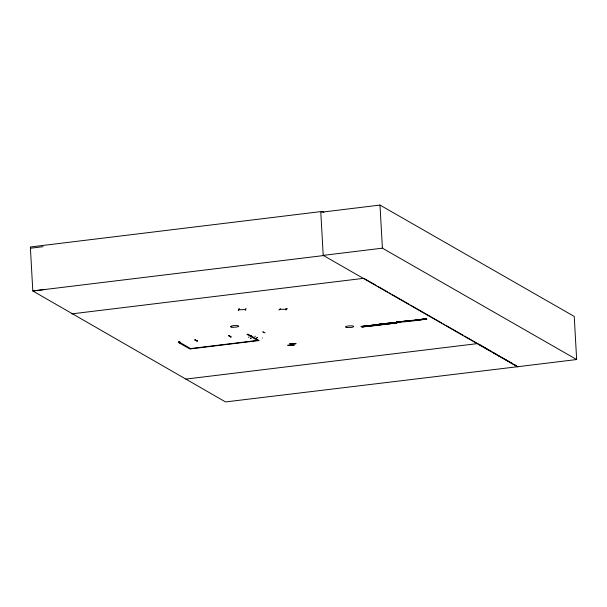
<?xml version="1.0" encoding="UTF-8"?>
<svg xmlns="http://www.w3.org/2000/svg" width="607" height="607" viewBox="0 0 607 607"><rect width="100%" height="100%" fill="white"/><g stroke="black" fill="none" stroke-linecap="round" stroke-linejoin="round"><path stroke-width="0.91" d="M294.129 345.193L287.68 345.277L294.129 345.155M178.223 341.953L180.446 343.137L178.352 341.908M248.969 337.158L248.422 337.226M251.078 338.182L250.41 338.365L250.987 338.137M361.119 326.452L378.487 324.624M361.317 326.566L378.495 324.601M361.909 326.938L379.292 325.086L361.893 326.923L379.018 324.798M361.112 326.46L378.343 324.502M379.125 324.29L396.272 322.438L378.935 324.176M397.054 322.939L379.876 324.889M396.447 322.036L413.648 320.246M396.735 322.734L379.663 324.76M397.236 322.522L414.558 320.784M414.831 320.132L426.311 318.842L414.847 320.155M426.751 319.123L415.461 320.519M194.855 339.935L196.888 341.126M231.077 336.976L228.816 335.504M229.074 335.496L228.816 335.815M229.082 335.77L230.819 337.044M278.909 310.018L280.426 308.576M238.93 309.039L238.331 310.45L239.241 308.697M238.642 310.352L238.93 309.054M291.299 345.095L290.829 345.216L292.749 343.941M287.278 308.538L286.064 309.98M291.125 345.201L292.824 343.828M295.92 343.828L289.554 343.797L296.004 343.706M262.323 338L262.163 337.94M179.384 342.515L179.74 341.893M196.88 340.421L196.129 340.466M245.539 309.547L239.12 309.767M279.994 309.358L286.405 309.267C286.732 308.303 285.594 309.616 285.874 308.622M196.873 340.474L196.251 340.542M229.765 336.468L229.294 336.536M230.129 336.392L230.842 336.377L230.243 336.377M179.755 342.53L179.619 341.847M263.681 332.302L263.081 332.386M379.99 205.075L320.8 212.283L323.212 255.38L517.46 366.742L576.65 359.534L574.237 316.437L379.99 205.075L382.402 248.172L576.65 359.534M30.418 248.24L43.089 246.677M45.479 289.418L32.808 290.973L30.35 246.981L322.279 211.433L323.872 212.344M323.212 255.38L382.402 248.172M324.737 255.426L32.808 290.973L225.508 401.925L517.46 366.742M71.892 313.857L363.821 278.31L376.105 285.351M191.008 348.805L179.968 342.477L178.746 342.621L189.786 348.957L259.151 340.512L248.111 334.176L246.89 334.328L257.929 340.656M256.875 337.575L257.55 337.553L256.966 337.629M190.606 348.577L257.527 340.428M185.712 379.109L477.671 343.585L464.567 336.066M194.847 339.973L195.371 339.882M262.816 331.68L265.115 332.879M195.196 339.897L197.412 341.035M378.874 324.275L396.067 322.34M396.394 322.142L413.777 320.321L396.47 322.051M414.702 320.056L426.182 318.766M426.66 318.971L415.226 320.375L426.789 319.054M397.069 322.916L379.997 324.973M256.26 338.653L256.23 338.752M245.873 308.819L245.274 310.207L245.964 308.766M228.847 335.77L230.91 336.976M377.744 286.292L387.57 291.929M389.208 292.87L390.847 293.803M392.486 294.744L408.868 304.137M410.507 305.078L441.63 322.916M443.269 323.857L444.908 324.798M446.547 325.739L462.929 335.132M478.468 344.04L487.216 349.055M488.81 349.966L490.395 350.876M491.989 351.787L496.761 354.526M499.94 356.347L497.573 355.338M501.534 357.257L503.12 358.176M504.713 359.086L512.665 363.646M514.258 364.557L516.64 365.922M255.395 336.316L254.72 336.24M478.475 344.048L491.382 351.499M492.998 352.432L517.892 366.81M195.211 339.806L197.419 341.066M179.938 341.938L179.968 342.477M179.46 341.931L179.543 342.568L179.399 341.87M251.07 335.823L251.503 335.815L251.07 335.823M346.885 327.492A4.135 0.85 -3.2 0 0 353.676 326.665A4.135 0.85 -3.2 0 0 348.335 325.967A4.135 0.85 -3.2 0 0 346.885 327.492M231.874 327.173A4.135 0.85 -3.2 0 0 238.665 326.346A4.135 0.85 -3.2 0 0 233.331 325.648A4.135 0.85 -3.2 0 0 231.874 327.173"/></g></svg>
